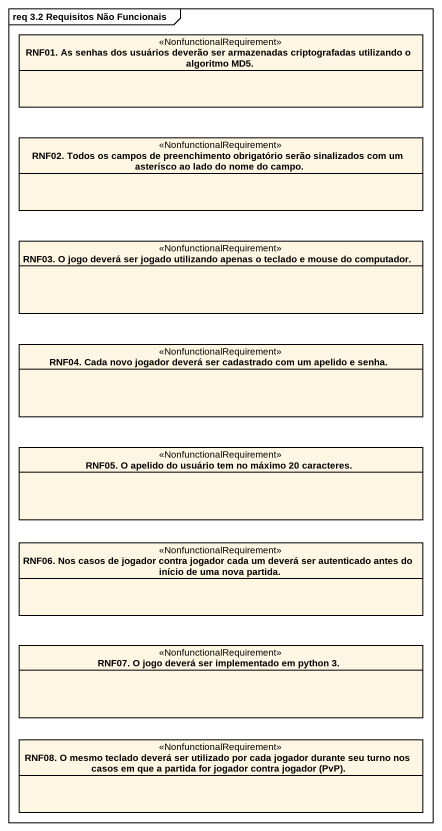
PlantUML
@startuml
mainframe req 3.2 Requisitos Não Funcionais
hide circle
hide empty members
class "RNF01. As senhas dos usuários deverão ser armazenadas criptografadas utilizando o algoritmo MD5." as RNF01_As_senhas_dos <<NonfunctionalRequirement>>
class "RNF02. Todos os campos de preenchimento obrigatório serão sinalizados com um asterísco ao lado do nome do campo." as RNF02_Todos_os_campos_de <<NonfunctionalRequirement>>
class "RNF03. O jogo deverá ser jogado utilizando apenas o teclado e mouse do computador." as RNF03_O_jogo_deverá_ser <<NonfunctionalRequirement>>
class "RNF04. Cada novo jogador deverá ser cadastrado com um apelido e senha." as RNF04_Cada_novo_jogador <<NonfunctionalRequirement>>
class "RNF05. O apelido do usuário tem no máximo 20 caracteres." as RNF05_O_apelido_do_usuário <<NonfunctionalRequirement>>
class "RNF06. Nos casos de jogador contra jogador cada um deverá ser autenticado antes do início de uma nova partida." as RNF06_Nos_casos_de_jogador <<NonfunctionalRequirement>>
class "RNF07. O jogo deverá ser implementado em python 3." as RNF07_O_jogo_deverá_ser <<NonfunctionalRequirement>>
class "RNF08. O mesmo teclado deverá ser utilizado por cada jogador durante seu turno nos casos em que a partida for jogador contra jogador (PvP)." as RNF08_O_mesmo_teclado <<NonfunctionalRequirement>>
@enduml
